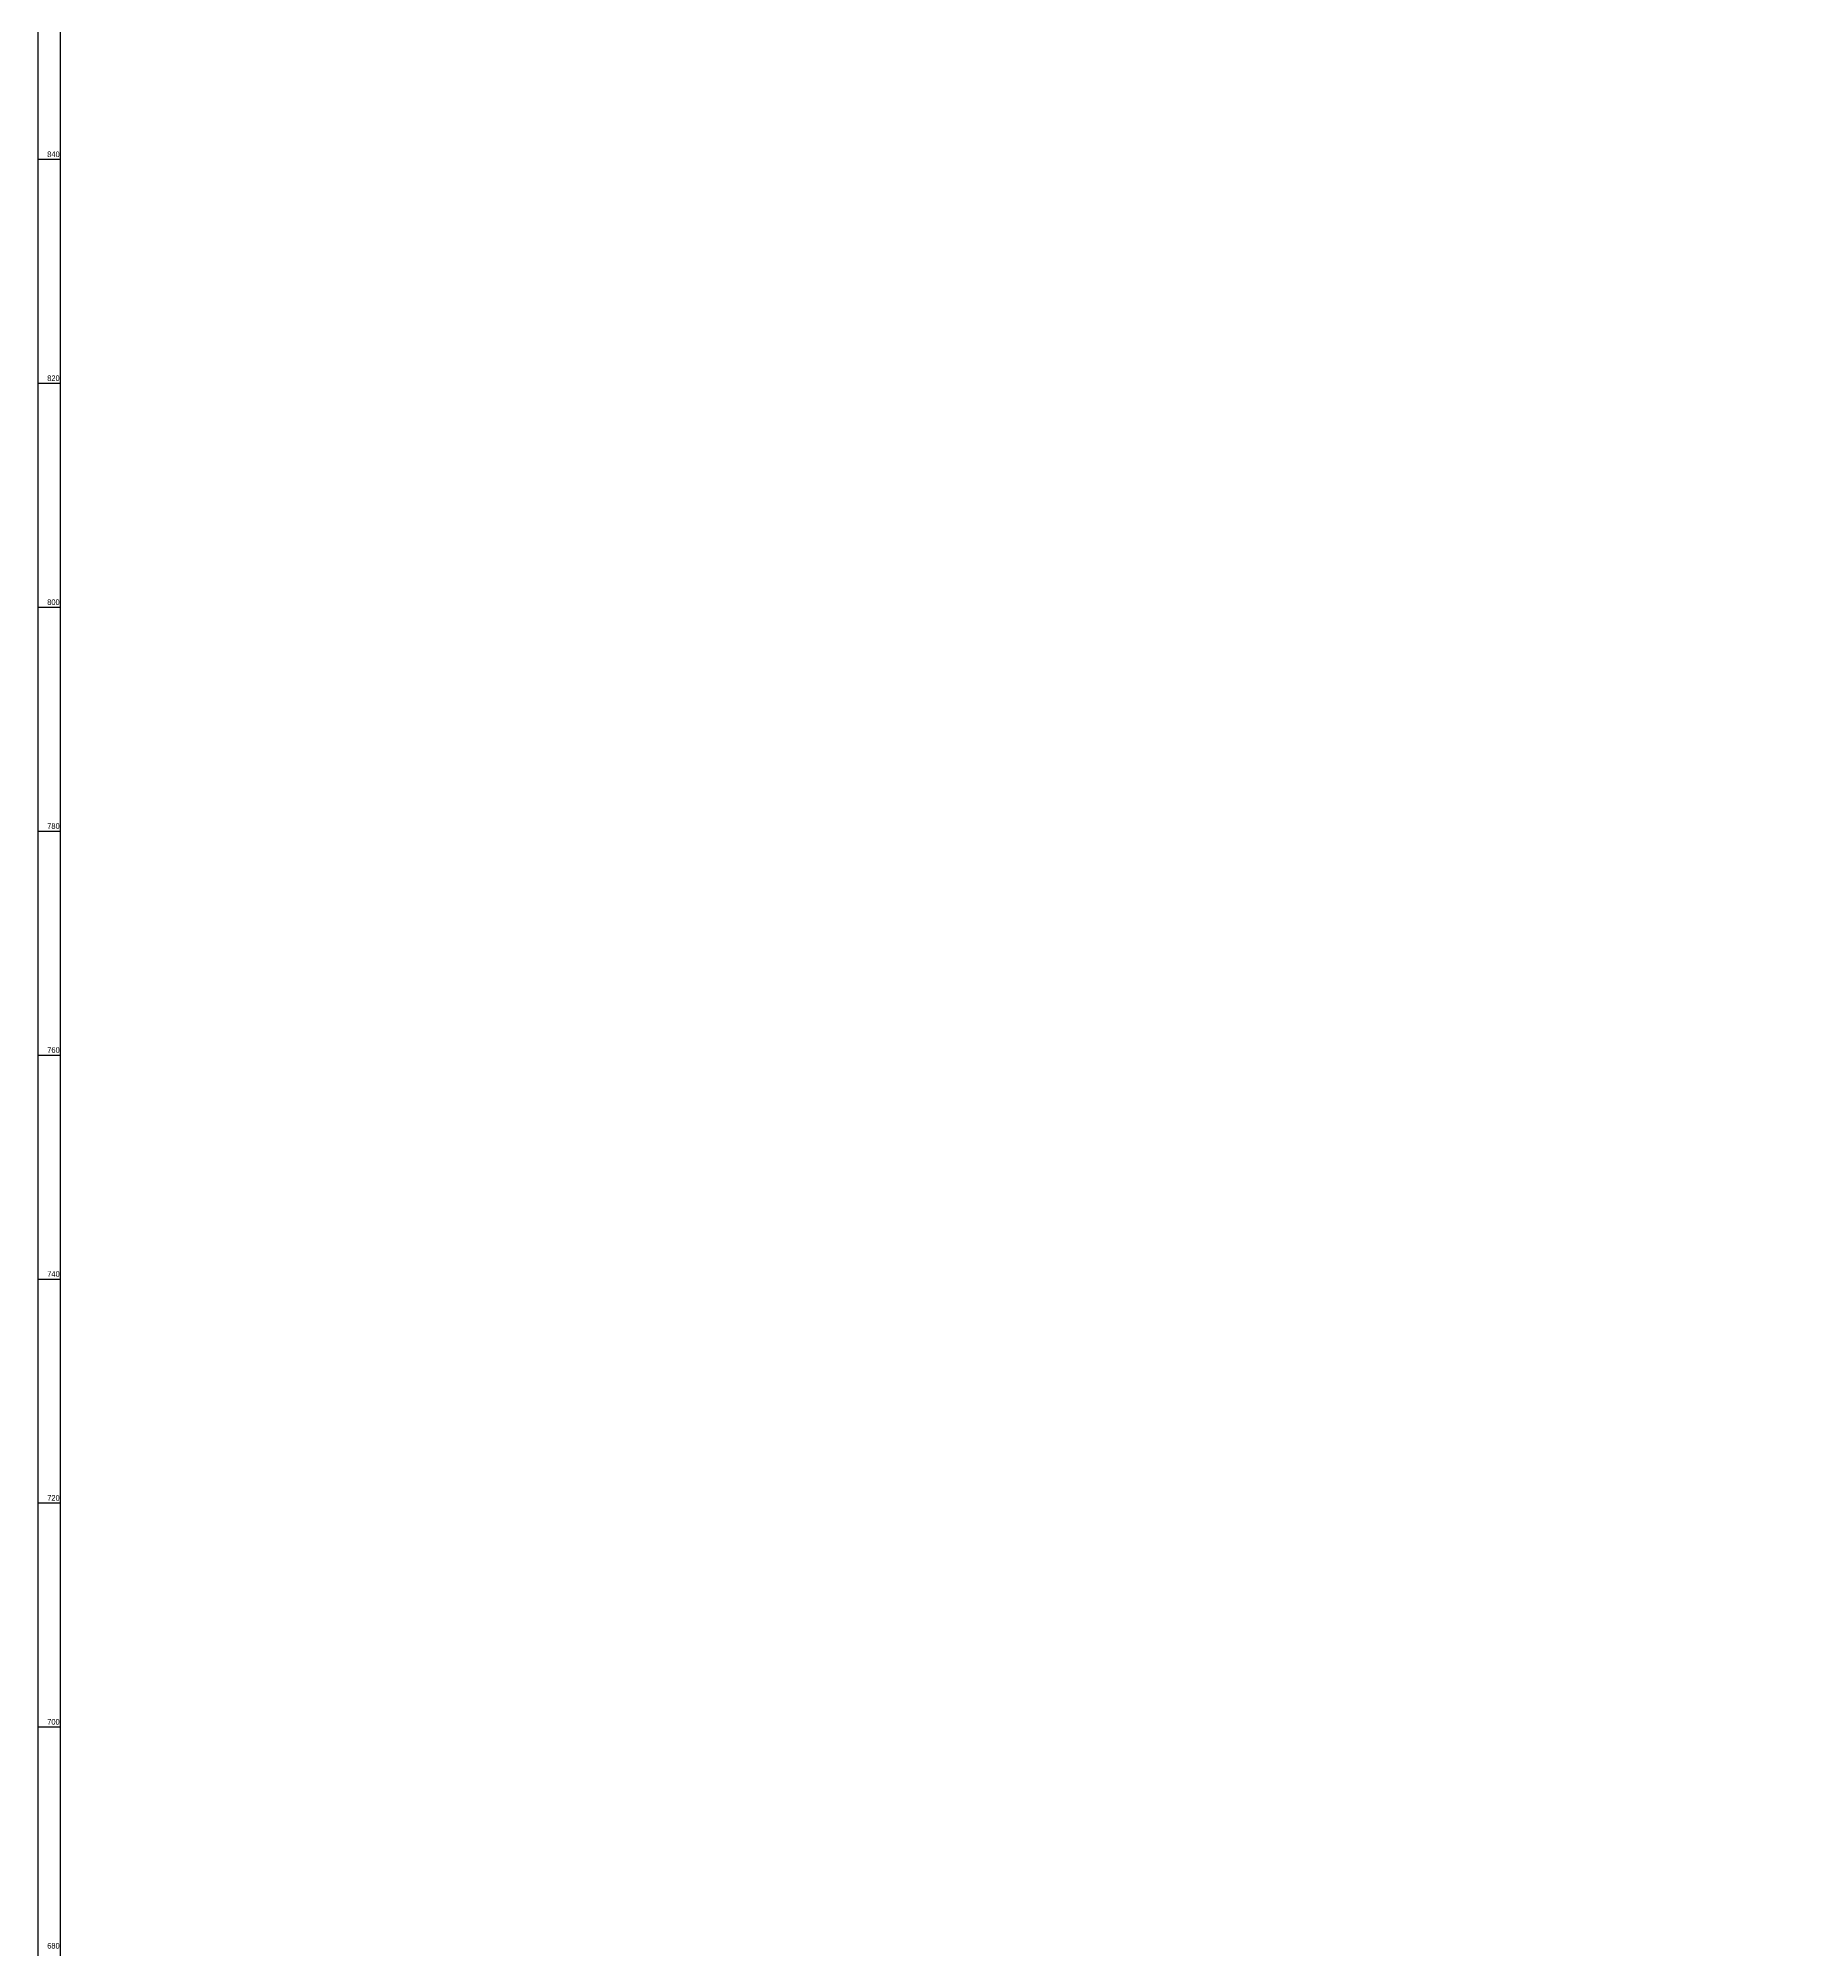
# Model space of a CAD drawing. Extents: x 547747 to 549324, y 1837450 to 1838029.
# Drawn here: x 548680.3 to 548838.5, y 1837622 to 1837792.7 of the extents above; entities that cross this region are included whole.
import ezdxf

# ---------------------------------------------------------------- set-up
doc = ezdxf.new("R2010")
doc.units = 0
doc.layers.add('Level 58', color=7, linetype='Continuous')

msp = doc.modelspace()

# ---------------------------------------------------------------- linework, layer by layer
at = {"layer": 'Level 58'}
for p, q in [((548680.32, 1837781.92), (548682.32, 1837781.92)), ((548680.32, 1837781.92), (548682.32, 1837781.92)), ((548680.32, 1837781.92), (548682.32, 1837781.92)), ((548680.32, 1837781.92), (548682.32, 1837781.92)), ((548680.32, 1837781.92), (548682.32, 1837781.92)), ((548680.32, 1837761.92), (548682.32, 1837761.92)), ((548680.32, 1837761.92), (548682.32, 1837761.92)), ((548680.32, 1837761.92), (548682.32, 1837761.92)), ((548680.32, 1837761.92), (548682.32, 1837761.92)), ((548680.32, 1837761.92), (548682.32, 1837761.92)), ((548680.32, 1837741.92), (548682.32, 1837741.92)), ((548680.32, 1837741.92), (548682.32, 1837741.92)), ((548680.32, 1837741.92), (548682.32, 1837741.92)), ((548680.32, 1837741.92), (548682.32, 1837741.92)), ((548680.32, 1837741.92), (548682.32, 1837741.92)), ((548680.32, 1837721.92), (548682.32, 1837721.92)), ((548680.32, 1837721.92), (548682.32, 1837721.92)), ((548680.32, 1837721.92), (548682.32, 1837721.92)), ((548680.32, 1837721.92), (548682.32, 1837721.92)), ((548680.32, 1837721.92), (548682.32, 1837721.92)), ((548680.32, 1837701.92), (548682.32, 1837701.92)), ((548680.32, 1837701.92), (548682.32, 1837701.92)), ((548680.32, 1837701.92), (548682.32, 1837701.92)), ((548680.32, 1837701.92), (548682.32, 1837701.92)), ((548680.32, 1837701.92), (548682.32, 1837701.92)), ((548680.32, 1837681.92), (548682.32, 1837681.92)), ((548680.32, 1837681.92), (548682.32, 1837681.92)), ((548680.32, 1837681.92), (548682.32, 1837681.92)), ((548680.32, 1837681.92), (548682.32, 1837681.92)), ((548680.32, 1837681.92), (548682.32, 1837681.92)), ((548680.32, 1837661.92), (548682.32, 1837661.92)), ((548680.32, 1837661.92), (548682.32, 1837661.92)), ((548680.32, 1837661.92), (548682.32, 1837661.92)), ((548680.32, 1837661.92), (548682.32, 1837661.92)), ((548680.32, 1837661.92), (548682.32, 1837661.92)), ((548680.32, 1837641.92), (548682.32, 1837641.92)), ((548680.32, 1837641.92), (548682.32, 1837641.92)), ((548680.32, 1837641.92), (548682.32, 1837641.92)), ((548680.32, 1837641.92), (548682.32, 1837641.92)), ((548680.32, 1837641.92), (548682.32, 1837641.92))]:
    msp.add_line(p, q, dxfattribs=at)
for points in [[(548680.32, 1837463.19), (548680.32, 1837963.29), (549017.69, 1837963.29), (549017.69, 1837463.19)], [(548680.32, 1837463.19), (548680.32, 1837963.29), (549017.69, 1837963.29), (549017.69, 1837463.19)], [(548680.32, 1837463.19), (548680.32, 1837963.29), (549017.69, 1837963.29), (549017.69, 1837463.19)], [(548680.32, 1837463.19), (548680.32, 1837963.29), (549017.69, 1837963.29), (549017.69, 1837463.19)], [(548680.32, 1837463.19), (548680.32, 1837963.29), (549017.69, 1837963.29), (549017.69, 1837463.19)], [(548682.32, 1837961.29), (549015.69, 1837961.29), (549015.69, 1837465.19), (548682.32, 1837465.19)], [(548682.32, 1837465.19), (548682.32, 1837961.29), (549015.69, 1837961.29), (549015.69, 1837465.19)], [(548682.32, 1837465.19), (548682.32, 1837961.29), (549015.69, 1837961.29), (549015.69, 1837465.19)], [(548682.32, 1837465.19), (548682.32, 1837961.29), (549015.69, 1837961.29), (549015.69, 1837465.19)], [(548682.32, 1837465.19), (548682.32, 1837961.29), (549015.69, 1837961.29), (549015.69, 1837465.19)], [(548682.32, 1837465.19), (548682.32, 1837961.29), (549015.69, 1837961.29), (549015.69, 1837465.19)]]:
    msp.add_lwpolyline(points, close=True, dxfattribs=at)

# ---------------------------------------------------------------- texts
for s, p in [('840', (548681.12, 1837782.12)), ('840', (548681.12, 1837782.12)), ('840', (548681.12, 1837782.12)), ('840', (548681.12, 1837782.12)), ('840', (548681.12, 1837782.12)), ('820', (548681.12, 1837762.12)), ('820', (548681.12, 1837762.12)), ('820', (548681.12, 1837762.12)), ('820', (548681.12, 1837762.12)), ('820', (548681.12, 1837762.12)), ('800', (548681.12, 1837742.12)), ('800', (548681.12, 1837742.12)), ('800', (548681.12, 1837742.12)), ('800', (548681.12, 1837742.12)), ('800', (548681.12, 1837742.12)), ('780', (548681.12, 1837722.12)), ('780', (548681.12, 1837722.12)), ('780', (548681.12, 1837722.12)), ('780', (548681.12, 1837722.12)), ('780', (548681.12, 1837722.12)), ('760', (548681.12, 1837702.12)), ('760', (548681.12, 1837702.12)), ('760', (548681.12, 1837702.12)), ('760', (548681.12, 1837702.12)), ('760', (548681.12, 1837702.12)), ('740', (548681.12, 1837682.12)), ('740', (548681.12, 1837682.12)), ('740', (548681.12, 1837682.12)), ('740', (548681.12, 1837682.12)), ('740', (548681.12, 1837682.12)), ('720', (548681.12, 1837662.12)), ('720', (548681.12, 1837662.12)), ('720', (548681.12, 1837662.12)), ('720', (548681.12, 1837662.12)), ('720', (548681.12, 1837662.12)), ('700', (548681.12, 1837642.12)), ('700', (548681.12, 1837642.12)), ('700', (548681.12, 1837642.12)), ('700', (548681.12, 1837642.12)), ('700', (548681.12, 1837642.12)), ('680', (548681.12, 1837622.12)), ('680', (548681.12, 1837622.12)), ('680', (548681.12, 1837622.12)), ('680', (548681.12, 1837622.12)), ('680', (548681.12, 1837622.12))]:
    msp.add_text(s, height=0.5, dxfattribs=at).set_placement(p)

doc.saveas('drawing.dxf')
